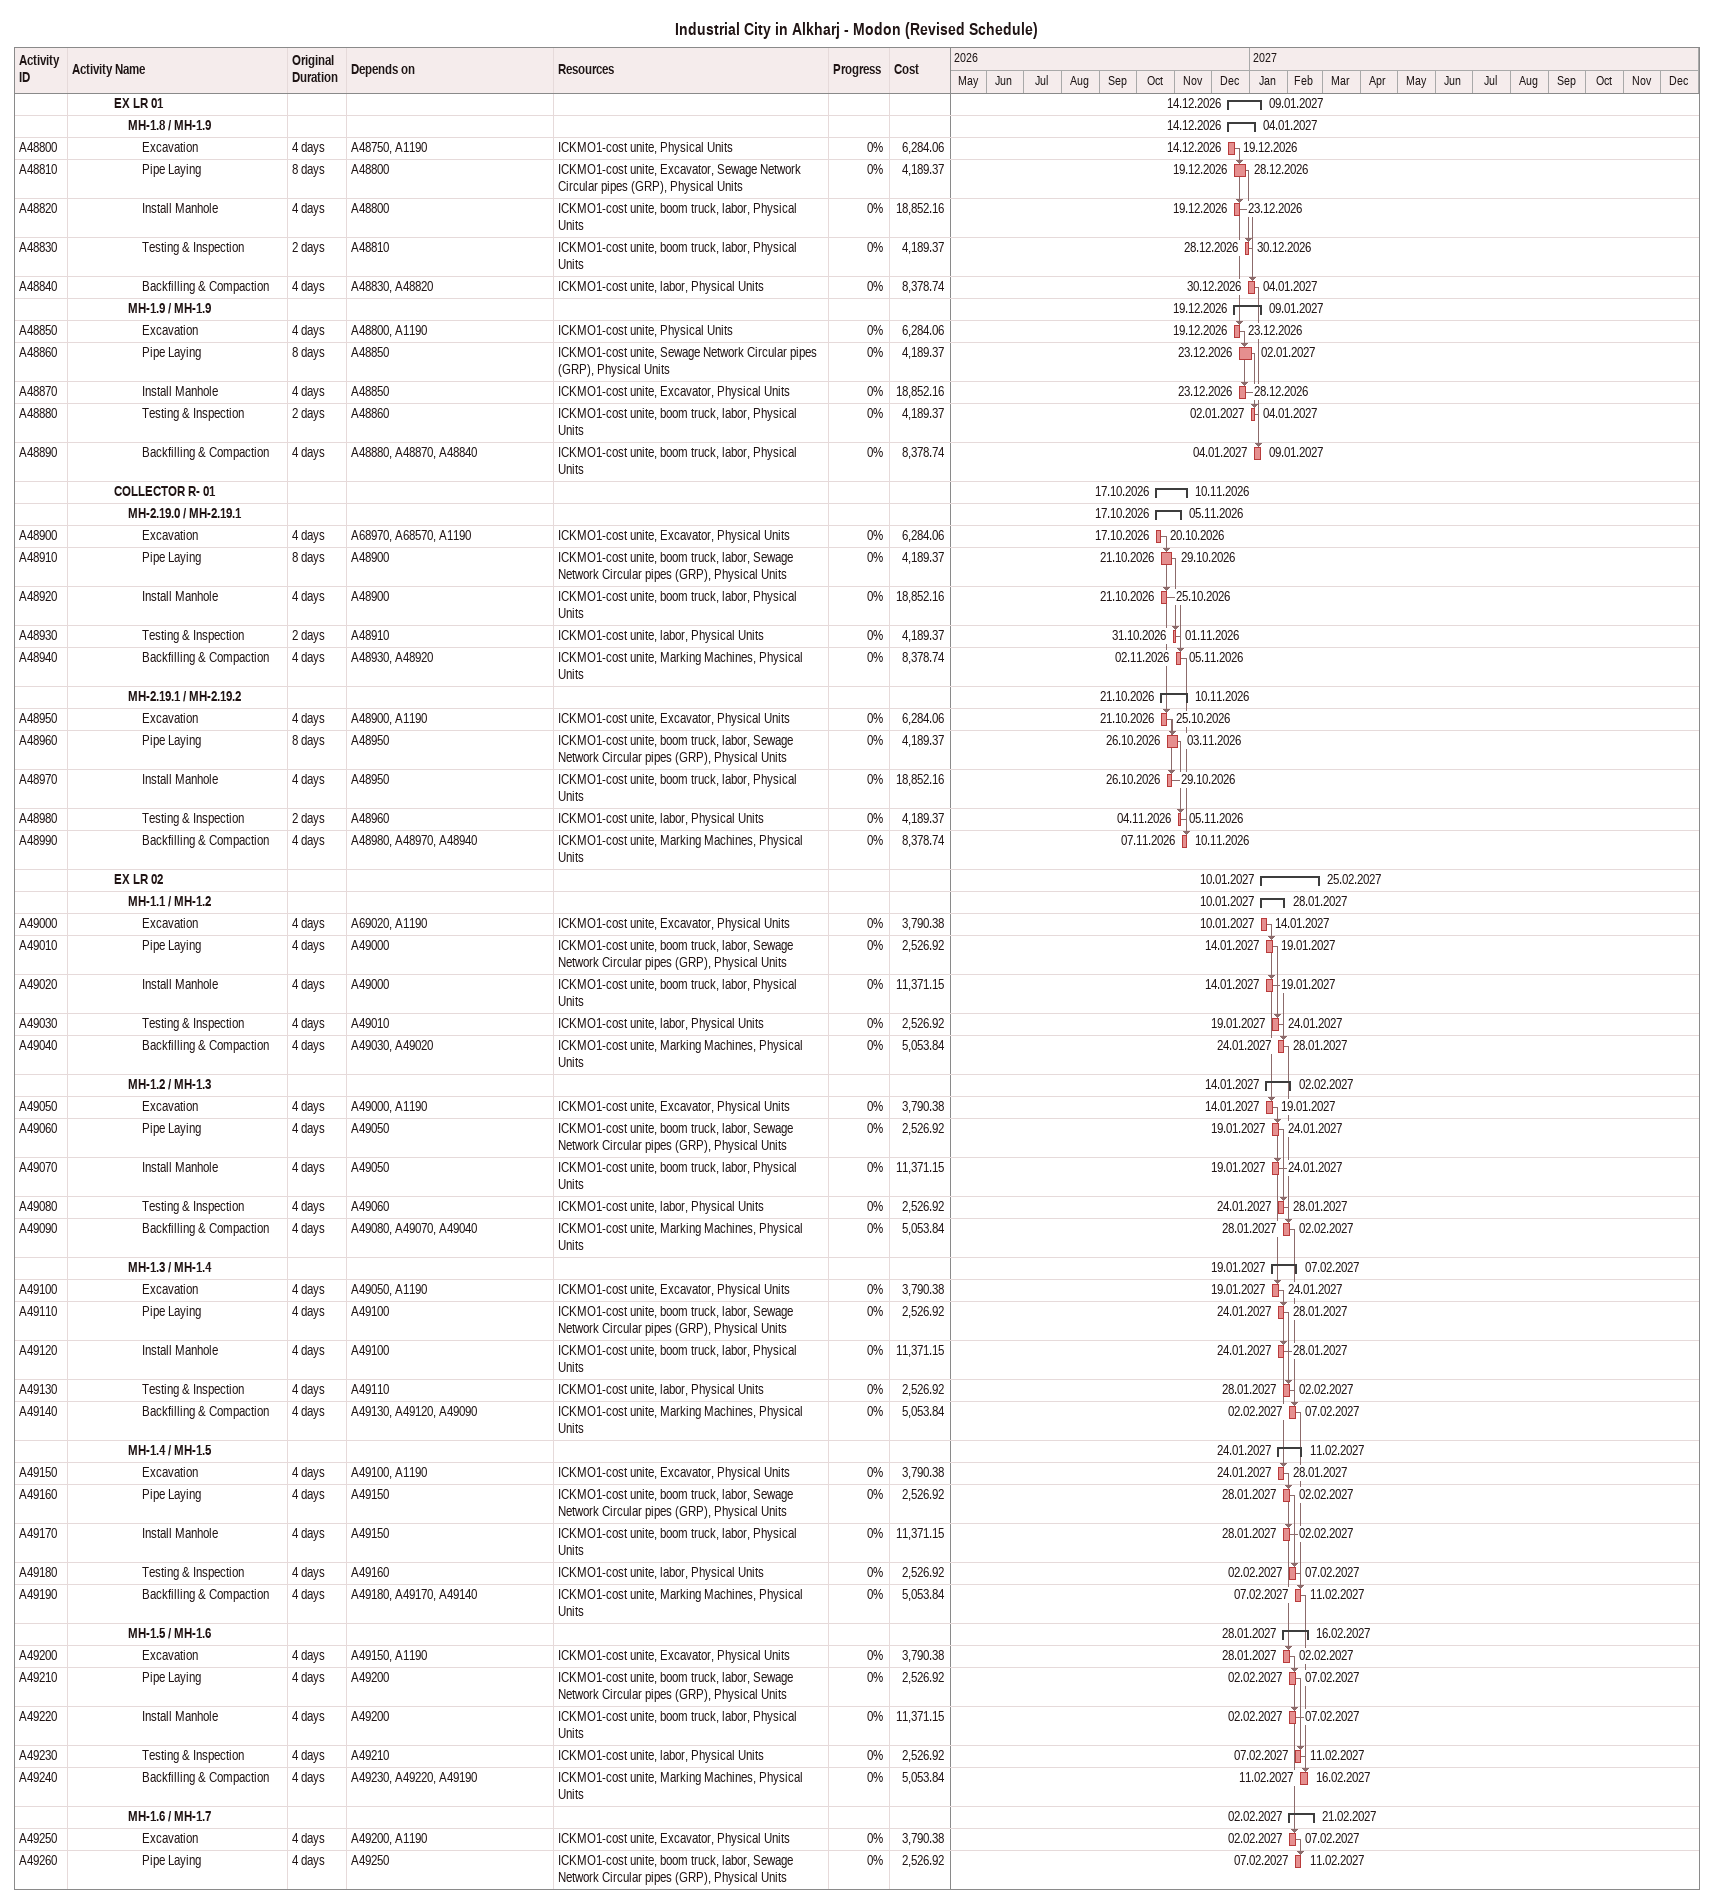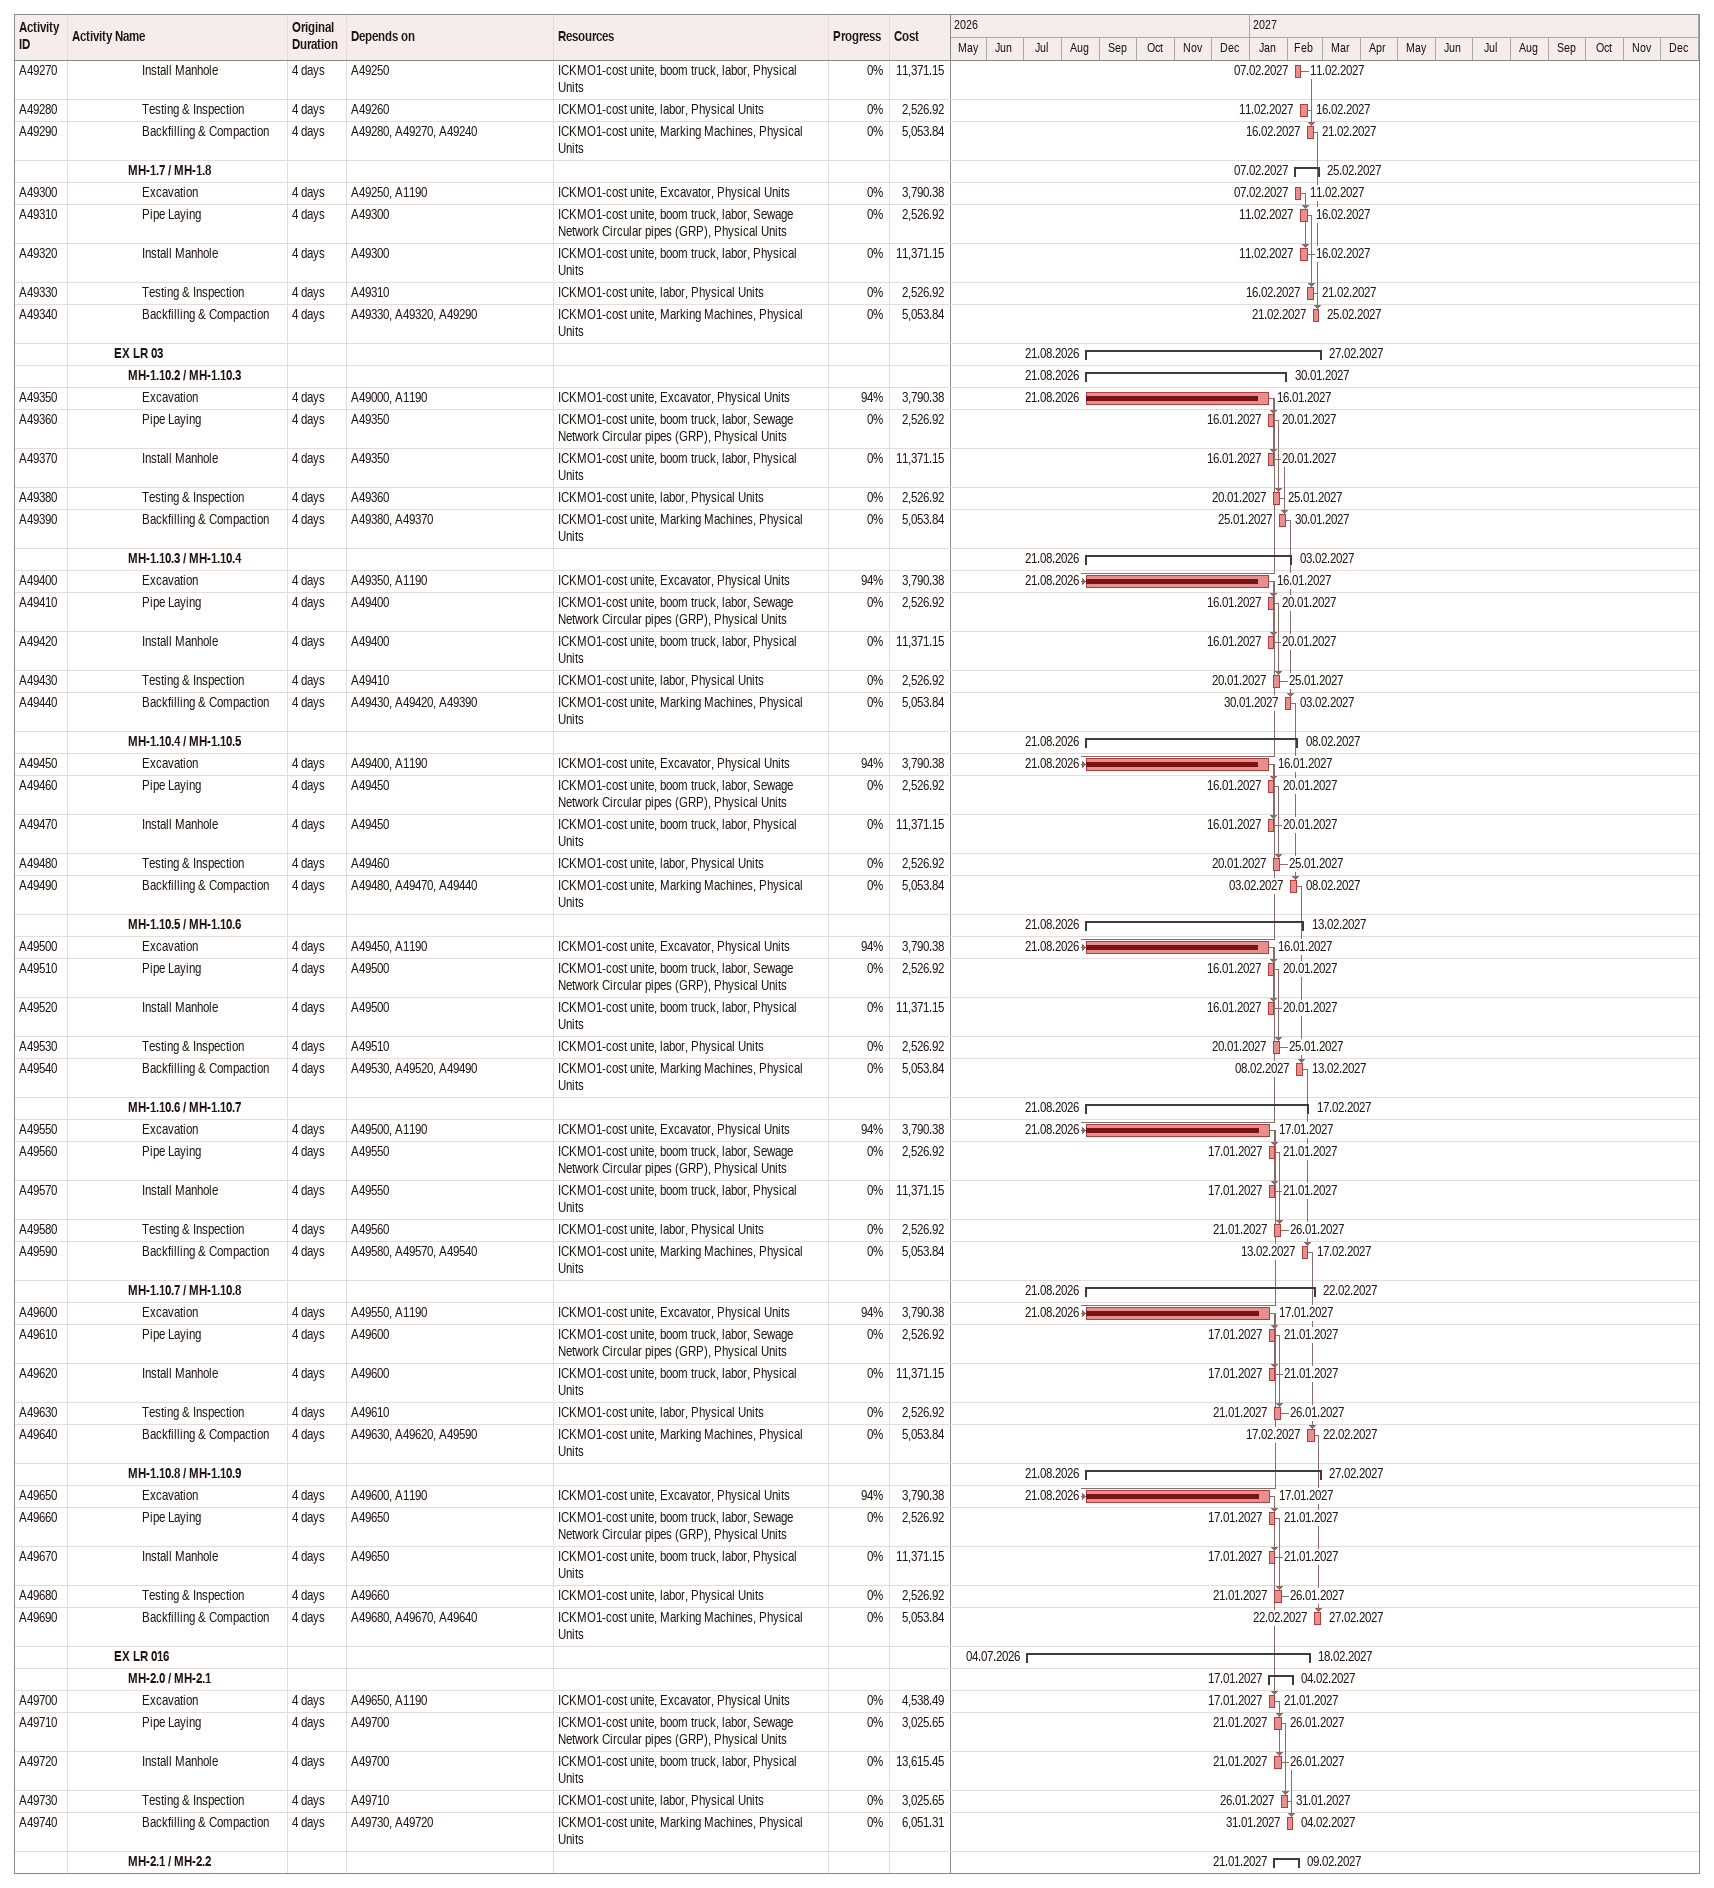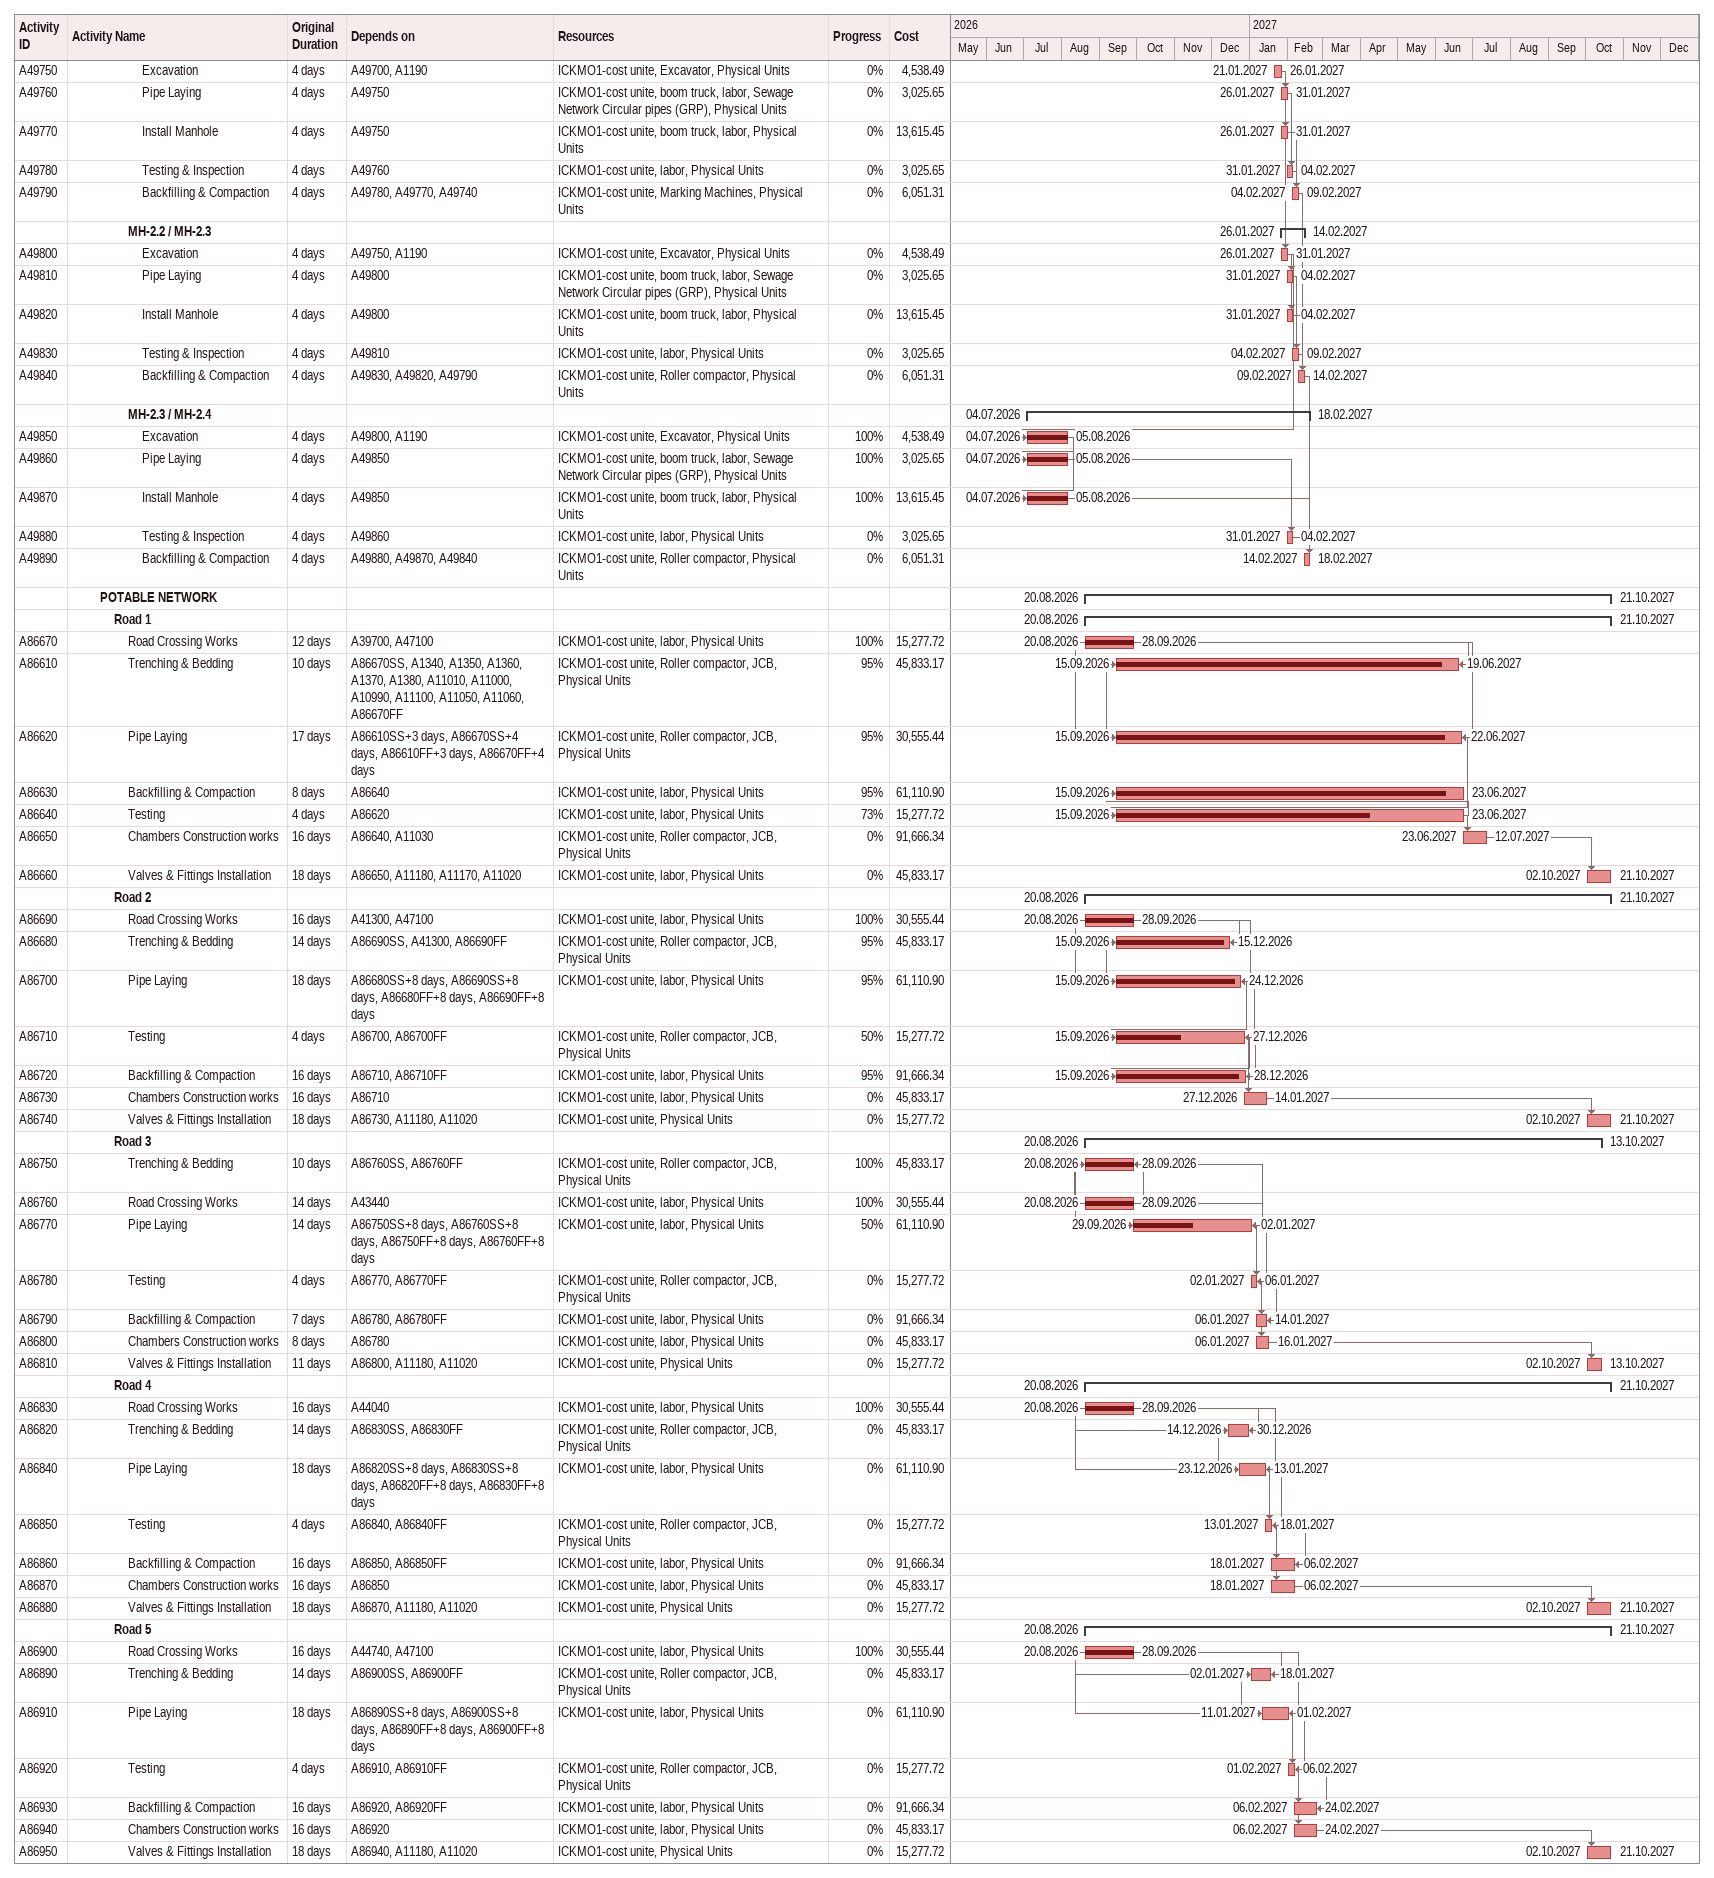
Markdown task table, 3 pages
Industrial City in Alkharj - Modon (Revised Schedule)

| ID | Level | Task | Original duration | Start | Finish | Predecessors | Resources | % complete | Cost |
|---|---|---|---|---|---|---|---|---|---|
|  | 4 | **EX LR 01** |  | 2026-12-14 | 2027-01-09 |  |  |  |  |
|  | 5 | **MH-1.8 / MH-1.9** |  | 2026-12-14 | 2027-01-04 |  |  |  |  |
| A48800 | 6 | Excavation | 4d | 2026-12-14 | 2026-12-19 | A48750, A1190 | ICKMO1-cost unite, Physical Units | 0 | 6284.06 |
| A48810 | 6 | Pipe Laying | 8d | 2026-12-19 | 2026-12-28 | A48800 | ICKMO1-cost unite, Excavator, Sewage Network Circular pipes (GRP), Physical Units | 0 | 4189.37 |
| A48820 | 6 | Install Manhole | 4d | 2026-12-19 | 2026-12-23 | A48800 | ICKMO1-cost unite, boom truck, labor, Physical Units | 0 | 18852.16 |
| A48830 | 6 | Testing & Inspection | 2d | 2026-12-28 | 2026-12-30 | A48810 | ICKMO1-cost unite, boom truck, labor, Physical Units | 0 | 4189.37 |
| A48840 | 6 | Backfilling & Compaction | 4d | 2026-12-30 | 2027-01-04 | A48830, A48820 | ICKMO1-cost unite, labor, Physical Units | 0 | 8378.74 |
|  | 5 | **MH-1.9 / MH-1.9** |  | 2026-12-19 | 2027-01-09 |  |  |  |  |
| A48850 | 6 | Excavation | 4d | 2026-12-19 | 2026-12-23 | A48800, A1190 | ICKMO1-cost unite, Physical Units | 0 | 6284.06 |
| A48860 | 6 | Pipe Laying | 8d | 2026-12-23 | 2027-01-02 | A48850 | ICKMO1-cost unite, Sewage Network Circular pipes (GRP), Physical Units | 0 | 4189.37 |
| A48870 | 6 | Install Manhole | 4d | 2026-12-23 | 2026-12-28 | A48850 | ICKMO1-cost unite, Excavator, Physical Units | 0 | 18852.16 |
| A48880 | 6 | Testing & Inspection | 2d | 2027-01-02 | 2027-01-04 | A48860 | ICKMO1-cost unite, boom truck, labor, Physical Units | 0 | 4189.37 |
| A48890 | 6 | Backfilling & Compaction | 4d | 2027-01-04 | 2027-01-09 | A48880, A48870, A48840 | ICKMO1-cost unite, boom truck, labor, Physical Units | 0 | 8378.74 |
|  | 4 | **COLLECTOR R- 01** |  | 2026-10-17 | 2026-11-10 |  |  |  |  |
|  | 5 | **MH-2.19.0 / MH-2.19.1** |  | 2026-10-17 | 2026-11-05 |  |  |  |  |
| A48900 | 6 | Excavation | 4d | 2026-10-17 | 2026-10-20 | A68970, A68570, A1190 | ICKMO1-cost unite, Excavator, Physical Units | 0 | 6284.06 |
| A48910 | 6 | Pipe Laying | 8d | 2026-10-21 | 2026-10-29 | A48900 | ICKMO1-cost unite, boom truck, labor, Sewage Network Circular pipes (GRP), Physical Units | 0 | 4189.37 |
| A48920 | 6 | Install Manhole | 4d | 2026-10-21 | 2026-10-25 | A48900 | ICKMO1-cost unite, boom truck, labor, Physical Units | 0 | 18852.16 |
| A48930 | 6 | Testing & Inspection | 2d | 2026-10-31 | 2026-11-01 | A48910 | ICKMO1-cost unite, labor, Physical Units | 0 | 4189.37 |
| A48940 | 6 | Backfilling & Compaction | 4d | 2026-11-02 | 2026-11-05 | A48930, A48920 | ICKMO1-cost unite, Marking Machines, Physical Units | 0 | 8378.74 |
|  | 5 | **MH-2.19.1 / MH-2.19.2** |  | 2026-10-21 | 2026-11-10 |  |  |  |  |
| A48950 | 6 | Excavation | 4d | 2026-10-21 | 2026-10-25 | A48900, A1190 | ICKMO1-cost unite, Excavator, Physical Units | 0 | 6284.06 |
| A48960 | 6 | Pipe Laying | 8d | 2026-10-26 | 2026-11-03 | A48950 | ICKMO1-cost unite, boom truck, labor, Sewage Network Circular pipes (GRP), Physical Units | 0 | 4189.37 |
| A48970 | 6 | Install Manhole | 4d | 2026-10-26 | 2026-10-29 | A48950 | ICKMO1-cost unite, boom truck, labor, Physical Units | 0 | 18852.16 |
| A48980 | 6 | Testing & Inspection | 2d | 2026-11-04 | 2026-11-05 | A48960 | ICKMO1-cost unite, labor, Physical Units | 0 | 4189.37 |
| A48990 | 6 | Backfilling & Compaction | 4d | 2026-11-07 | 2026-11-10 | A48980, A48970, A48940 | ICKMO1-cost unite, Marking Machines, Physical Units | 0 | 8378.74 |
|  | 4 | **EX LR 02** |  | 2027-01-10 | 2027-02-25 |  |  |  |  |
|  | 5 | **MH-1.1 / MH-1.2** |  | 2027-01-10 | 2027-01-28 |  |  |  |  |
| A49000 | 6 | Excavation | 4d | 2027-01-10 | 2027-01-14 | A69020, A1190 | ICKMO1-cost unite, Excavator, Physical Units | 0 | 3790.38 |
| A49010 | 6 | Pipe Laying | 4d | 2027-01-14 | 2027-01-19 | A49000 | ICKMO1-cost unite, boom truck, labor, Sewage Network Circular pipes (GRP), Physical Units | 0 | 2526.92 |
| A49020 | 6 | Install Manhole | 4d | 2027-01-14 | 2027-01-19 | A49000 | ICKMO1-cost unite, boom truck, labor, Physical Units | 0 | 11371.15 |
| A49030 | 6 | Testing & Inspection | 4d | 2027-01-19 | 2027-01-24 | A49010 | ICKMO1-cost unite, labor, Physical Units | 0 | 2526.92 |
| A49040 | 6 | Backfilling & Compaction | 4d | 2027-01-24 | 2027-01-28 | A49030, A49020 | ICKMO1-cost unite, Marking Machines, Physical Units | 0 | 5053.84 |
|  | 5 | **MH-1.2 / MH-1.3** |  | 2027-01-14 | 2027-02-02 |  |  |  |  |
| A49050 | 6 | Excavation | 4d | 2027-01-14 | 2027-01-19 | A49000, A1190 | ICKMO1-cost unite, Excavator, Physical Units | 0 | 3790.38 |
| A49060 | 6 | Pipe Laying | 4d | 2027-01-19 | 2027-01-24 | A49050 | ICKMO1-cost unite, boom truck, labor, Sewage Network Circular pipes (GRP), Physical Units | 0 | 2526.92 |
| A49070 | 6 | Install Manhole | 4d | 2027-01-19 | 2027-01-24 | A49050 | ICKMO1-cost unite, boom truck, labor, Physical Units | 0 | 11371.15 |
| A49080 | 6 | Testing & Inspection | 4d | 2027-01-24 | 2027-01-28 | A49060 | ICKMO1-cost unite, labor, Physical Units | 0 | 2526.92 |
| A49090 | 6 | Backfilling & Compaction | 4d | 2027-01-28 | 2027-02-02 | A49080, A49070, A49040 | ICKMO1-cost unite, Marking Machines, Physical Units | 0 | 5053.84 |
|  | 5 | **MH-1.3 / MH-1.4** |  | 2027-01-19 | 2027-02-07 |  |  |  |  |
| A49100 | 6 | Excavation | 4d | 2027-01-19 | 2027-01-24 | A49050, A1190 | ICKMO1-cost unite, Excavator, Physical Units | 0 | 3790.38 |
| A49110 | 6 | Pipe Laying | 4d | 2027-01-24 | 2027-01-28 | A49100 | ICKMO1-cost unite, boom truck, labor, Sewage Network Circular pipes (GRP), Physical Units | 0 | 2526.92 |
| A49120 | 6 | Install Manhole | 4d | 2027-01-24 | 2027-01-28 | A49100 | ICKMO1-cost unite, boom truck, labor, Physical Units | 0 | 11371.15 |
| A49130 | 6 | Testing & Inspection | 4d | 2027-01-28 | 2027-02-02 | A49110 | ICKMO1-cost unite, labor, Physical Units | 0 | 2526.92 |
| A49140 | 6 | Backfilling & Compaction | 4d | 2027-02-02 | 2027-02-07 | A49130, A49120, A49090 | ICKMO1-cost unite, Marking Machines, Physical Units | 0 | 5053.84 |
|  | 5 | **MH-1.4 / MH-1.5** |  | 2027-01-24 | 2027-02-11 |  |  |  |  |
| A49150 | 6 | Excavation | 4d | 2027-01-24 | 2027-01-28 | A49100, A1190 | ICKMO1-cost unite, Excavator, Physical Units | 0 | 3790.38 |
| A49160 | 6 | Pipe Laying | 4d | 2027-01-28 | 2027-02-02 | A49150 | ICKMO1-cost unite, boom truck, labor, Sewage Network Circular pipes (GRP), Physical Units | 0 | 2526.92 |
| A49170 | 6 | Install Manhole | 4d | 2027-01-28 | 2027-02-02 | A49150 | ICKMO1-cost unite, boom truck, labor, Physical Units | 0 | 11371.15 |
| A49180 | 6 | Testing & Inspection | 4d | 2027-02-02 | 2027-02-07 | A49160 | ICKMO1-cost unite, labor, Physical Units | 0 | 2526.92 |
| A49190 | 6 | Backfilling & Compaction | 4d | 2027-02-07 | 2027-02-11 | A49180, A49170, A49140 | ICKMO1-cost unite, Marking Machines, Physical Units | 0 | 5053.84 |
|  | 5 | **MH-1.5 / MH-1.6** |  | 2027-01-28 | 2027-02-16 |  |  |  |  |
| A49200 | 6 | Excavation | 4d | 2027-01-28 | 2027-02-02 | A49150, A1190 | ICKMO1-cost unite, Excavator, Physical Units | 0 | 3790.38 |
| A49210 | 6 | Pipe Laying | 4d | 2027-02-02 | 2027-02-07 | A49200 | ICKMO1-cost unite, boom truck, labor, Sewage Network Circular pipes (GRP), Physical Units | 0 | 2526.92 |
| A49220 | 6 | Install Manhole | 4d | 2027-02-02 | 2027-02-07 | A49200 | ICKMO1-cost unite, boom truck, labor, Physical Units | 0 | 11371.15 |
| A49230 | 6 | Testing & Inspection | 4d | 2027-02-07 | 2027-02-11 | A49210 | ICKMO1-cost unite, labor, Physical Units | 0 | 2526.92 |
| A49240 | 6 | Backfilling & Compaction | 4d | 2027-02-11 | 2027-02-16 | A49230, A49220, A49190 | ICKMO1-cost unite, Marking Machines, Physical Units | 0 | 5053.84 |
|  | 5 | **MH-1.6 / MH-1.7** |  | 2027-02-02 | 2027-02-21 |  |  |  |  |
| A49250 | 6 | Excavation | 4d | 2027-02-02 | 2027-02-07 | A49200, A1190 | ICKMO1-cost unite, Excavator, Physical Units | 0 | 3790.38 |
| A49260 | 6 | Pipe Laying | 4d | 2027-02-07 | 2027-02-11 | A49250 | ICKMO1-cost unite, boom truck, labor, Sewage Network Circular pipes (GRP), Physical Units | 0 | 2526.92 |
| A49270 | 6 | Install Manhole | 4d | 2027-02-07 | 2027-02-11 | A49250 | ICKMO1-cost unite, boom truck, labor, Physical Units | 0 | 11371.15 |
| A49280 | 6 | Testing & Inspection | 4d | 2027-02-11 | 2027-02-16 | A49260 | ICKMO1-cost unite, labor, Physical Units | 0 | 2526.92 |
| A49290 | 6 | Backfilling & Compaction | 4d | 2027-02-16 | 2027-02-21 | A49280, A49270, A49240 | ICKMO1-cost unite, Marking Machines, Physical Units | 0 | 5053.84 |
|  | 5 | **MH-1.7 / MH-1.8** |  | 2027-02-07 | 2027-02-25 |  |  |  |  |
| A49300 | 6 | Excavation | 4d | 2027-02-07 | 2027-02-11 | A49250, A1190 | ICKMO1-cost unite, Excavator, Physical Units | 0 | 3790.38 |
| A49310 | 6 | Pipe Laying | 4d | 2027-02-11 | 2027-02-16 | A49300 | ICKMO1-cost unite, boom truck, labor, Sewage Network Circular pipes (GRP), Physical Units | 0 | 2526.92 |
| A49320 | 6 | Install Manhole | 4d | 2027-02-11 | 2027-02-16 | A49300 | ICKMO1-cost unite, boom truck, labor, Physical Units | 0 | 11371.15 |
| A49330 | 6 | Testing & Inspection | 4d | 2027-02-16 | 2027-02-21 | A49310 | ICKMO1-cost unite, labor, Physical Units | 0 | 2526.92 |
| A49340 | 6 | Backfilling & Compaction | 4d | 2027-02-21 | 2027-02-25 | A49330, A49320, A49290 | ICKMO1-cost unite, Marking Machines, Physical Units | 0 | 5053.84 |
|  | 4 | **EX LR 03** |  | 2026-08-21 | 2027-02-27 |  |  |  |  |
|  | 5 | **MH-1.10.2 / MH-1.10.3** |  | 2026-08-21 | 2027-01-30 |  |  |  |  |
| A49350 | 6 | Excavation | 4d | 2026-08-21 | 2027-01-16 | A49000, A1190 | ICKMO1-cost unite, Excavator, Physical Units | 94 | 3790.38 |
| A49360 | 6 | Pipe Laying | 4d | 2027-01-16 | 2027-01-20 | A49350 | ICKMO1-cost unite, boom truck, labor, Sewage Network Circular pipes (GRP), Physical Units | 0 | 2526.92 |
| A49370 | 6 | Install Manhole | 4d | 2027-01-16 | 2027-01-20 | A49350 | ICKMO1-cost unite, boom truck, labor, Physical Units | 0 | 11371.15 |
| A49380 | 6 | Testing & Inspection | 4d | 2027-01-20 | 2027-01-25 | A49360 | ICKMO1-cost unite, labor, Physical Units | 0 | 2526.92 |
| A49390 | 6 | Backfilling & Compaction | 4d | 2027-01-25 | 2027-01-30 | A49380, A49370 | ICKMO1-cost unite, Marking Machines, Physical Units | 0 | 5053.84 |
|  | 5 | **MH-1.10.3 / MH-1.10.4** |  | 2026-08-21 | 2027-02-03 |  |  |  |  |
| A49400 | 6 | Excavation | 4d | 2026-08-21 | 2027-01-16 | A49350, A1190 | ICKMO1-cost unite, Excavator, Physical Units | 94 | 3790.38 |
| A49410 | 6 | Pipe Laying | 4d | 2027-01-16 | 2027-01-20 | A49400 | ICKMO1-cost unite, boom truck, labor, Sewage Network Circular pipes (GRP), Physical Units | 0 | 2526.92 |
| A49420 | 6 | Install Manhole | 4d | 2027-01-16 | 2027-01-20 | A49400 | ICKMO1-cost unite, boom truck, labor, Physical Units | 0 | 11371.15 |
| A49430 | 6 | Testing & Inspection | 4d | 2027-01-20 | 2027-01-25 | A49410 | ICKMO1-cost unite, labor, Physical Units | 0 | 2526.92 |
| A49440 | 6 | Backfilling & Compaction | 4d | 2027-01-30 | 2027-02-03 | A49430, A49420, A49390 | ICKMO1-cost unite, Marking Machines, Physical Units | 0 | 5053.84 |
|  | 5 | **MH-1.10.4 / MH-1.10.5** |  | 2026-08-21 | 2027-02-08 |  |  |  |  |
| A49450 | 6 | Excavation | 4d | 2026-08-21 | 2027-01-16 | A49400, A1190 | ICKMO1-cost unite, Excavator, Physical Units | 94 | 3790.38 |
| A49460 | 6 | Pipe Laying | 4d | 2027-01-16 | 2027-01-20 | A49450 | ICKMO1-cost unite, boom truck, labor, Sewage Network Circular pipes (GRP), Physical Units | 0 | 2526.92 |
| A49470 | 6 | Install Manhole | 4d | 2027-01-16 | 2027-01-20 | A49450 | ICKMO1-cost unite, boom truck, labor, Physical Units | 0 | 11371.15 |
| A49480 | 6 | Testing & Inspection | 4d | 2027-01-20 | 2027-01-25 | A49460 | ICKMO1-cost unite, labor, Physical Units | 0 | 2526.92 |
| A49490 | 6 | Backfilling & Compaction | 4d | 2027-02-03 | 2027-02-08 | A49480, A49470, A49440 | ICKMO1-cost unite, Marking Machines, Physical Units | 0 | 5053.84 |
|  | 5 | **MH-1.10.5 / MH-1.10.6** |  | 2026-08-21 | 2027-02-13 |  |  |  |  |
| A49500 | 6 | Excavation | 4d | 2026-08-21 | 2027-01-16 | A49450, A1190 | ICKMO1-cost unite, Excavator, Physical Units | 94 | 3790.38 |
| A49510 | 6 | Pipe Laying | 4d | 2027-01-16 | 2027-01-20 | A49500 | ICKMO1-cost unite, boom truck, labor, Sewage Network Circular pipes (GRP), Physical Units | 0 | 2526.92 |
| A49520 | 6 | Install Manhole | 4d | 2027-01-16 | 2027-01-20 | A49500 | ICKMO1-cost unite, boom truck, labor, Physical Units | 0 | 11371.15 |
| A49530 | 6 | Testing & Inspection | 4d | 2027-01-20 | 2027-01-25 | A49510 | ICKMO1-cost unite, labor, Physical Units | 0 | 2526.92 |
| A49540 | 6 | Backfilling & Compaction | 4d | 2027-02-08 | 2027-02-13 | A49530, A49520, A49490 | ICKMO1-cost unite, Marking Machines, Physical Units | 0 | 5053.84 |
|  | 5 | **MH-1.10.6 / MH-1.10.7** |  | 2026-08-21 | 2027-02-17 |  |  |  |  |
| A49550 | 6 | Excavation | 4d | 2026-08-21 | 2027-01-17 | A49500, A1190 | ICKMO1-cost unite, Excavator, Physical Units | 94 | 3790.38 |
| A49560 | 6 | Pipe Laying | 4d | 2027-01-17 | 2027-01-21 | A49550 | ICKMO1-cost unite, boom truck, labor, Sewage Network Circular pipes (GRP), Physical Units | 0 | 2526.92 |
| A49570 | 6 | Install Manhole | 4d | 2027-01-17 | 2027-01-21 | A49550 | ICKMO1-cost unite, boom truck, labor, Physical Units | 0 | 11371.15 |
| A49580 | 6 | Testing & Inspection | 4d | 2027-01-21 | 2027-01-26 | A49560 | ICKMO1-cost unite, labor, Physical Units | 0 | 2526.92 |
| A49590 | 6 | Backfilling & Compaction | 4d | 2027-02-13 | 2027-02-17 | A49580, A49570, A49540 | ICKMO1-cost unite, Marking Machines, Physical Units | 0 | 5053.84 |
|  | 5 | **MH-1.10.7 / MH-1.10.8** |  | 2026-08-21 | 2027-02-22 |  |  |  |  |
| A49600 | 6 | Excavation | 4d | 2026-08-21 | 2027-01-17 | A49550, A1190 | ICKMO1-cost unite, Excavator, Physical Units | 94 | 3790.38 |
| A49610 | 6 | Pipe Laying | 4d | 2027-01-17 | 2027-01-21 | A49600 | ICKMO1-cost unite, boom truck, labor, Sewage Network Circular pipes (GRP), Physical Units | 0 | 2526.92 |
| A49620 | 6 | Install Manhole | 4d | 2027-01-17 | 2027-01-21 | A49600 | ICKMO1-cost unite, boom truck, labor, Physical Units | 0 | 11371.15 |
| A49630 | 6 | Testing & Inspection | 4d | 2027-01-21 | 2027-01-26 | A49610 | ICKMO1-cost unite, labor, Physical Units | 0 | 2526.92 |
| A49640 | 6 | Backfilling & Compaction | 4d | 2027-02-17 | 2027-02-22 | A49630, A49620, A49590 | ICKMO1-cost unite, Marking Machines, Physical Units | 0 | 5053.84 |
|  | 5 | **MH-1.10.8 / MH-1.10.9** |  | 2026-08-21 | 2027-02-27 |  |  |  |  |
| A49650 | 6 | Excavation | 4d | 2026-08-21 | 2027-01-17 | A49600, A1190 | ICKMO1-cost unite, Excavator, Physical Units | 94 | 3790.38 |
| A49660 | 6 | Pipe Laying | 4d | 2027-01-17 | 2027-01-21 | A49650 | ICKMO1-cost unite, boom truck, labor, Sewage Network Circular pipes (GRP), Physical Units | 0 | 2526.92 |
| A49670 | 6 | Install Manhole | 4d | 2027-01-17 | 2027-01-21 | A49650 | ICKMO1-cost unite, boom truck, labor, Physical Units | 0 | 11371.15 |
| A49680 | 6 | Testing & Inspection | 4d | 2027-01-21 | 2027-01-26 | A49660 | ICKMO1-cost unite, labor, Physical Units | 0 | 2526.92 |
| A49690 | 6 | Backfilling & Compaction | 4d | 2027-02-22 | 2027-02-27 | A49680, A49670, A49640 | ICKMO1-cost unite, Marking Machines, Physical Units | 0 | 5053.84 |
|  | 4 | **EX LR 016** |  | 2026-07-04 | 2027-02-18 |  |  |  |  |
|  | 5 | **MH-2.0 / MH-2.1** |  | 2027-01-17 | 2027-02-04 |  |  |  |  |
| A49700 | 6 | Excavation | 4d | 2027-01-17 | 2027-01-21 | A49650, A1190 | ICKMO1-cost unite, Excavator, Physical Units | 0 | 4538.49 |
| A49710 | 6 | Pipe Laying | 4d | 2027-01-21 | 2027-01-26 | A49700 | ICKMO1-cost unite, boom truck, labor, Sewage Network Circular pipes (GRP), Physical Units | 0 | 3025.65 |
| A49720 | 6 | Install Manhole | 4d | 2027-01-21 | 2027-01-26 | A49700 | ICKMO1-cost unite, boom truck, labor, Physical Units | 0 | 13615.45 |
| A49730 | 6 | Testing & Inspection | 4d | 2027-01-26 | 2027-01-31 | A49710 | ICKMO1-cost unite, labor, Physical Units | 0 | 3025.65 |
| A49740 | 6 | Backfilling & Compaction | 4d | 2027-01-31 | 2027-02-04 | A49730, A49720 | ICKMO1-cost unite, Marking Machines, Physical Units | 0 | 6051.31 |
|  | 5 | **MH-2.1 / MH-2.2** |  | 2027-01-21 | 2027-02-09 |  |  |  |  |
| A49750 | 6 | Excavation | 4d | 2027-01-21 | 2027-01-26 | A49700, A1190 | ICKMO1-cost unite, Excavator, Physical Units | 0 | 4538.49 |
| A49760 | 6 | Pipe Laying | 4d | 2027-01-26 | 2027-01-31 | A49750 | ICKMO1-cost unite, boom truck, labor, Sewage Network Circular pipes (GRP), Physical Units | 0 | 3025.65 |
| A49770 | 6 | Install Manhole | 4d | 2027-01-26 | 2027-01-31 | A49750 | ICKMO1-cost unite, boom truck, labor, Physical Units | 0 | 13615.45 |
| A49780 | 6 | Testing & Inspection | 4d | 2027-01-31 | 2027-02-04 | A49760 | ICKMO1-cost unite, labor, Physical Units | 0 | 3025.65 |
| A49790 | 6 | Backfilling & Compaction | 4d | 2027-02-04 | 2027-02-09 | A49780, A49770, A49740 | ICKMO1-cost unite, Marking Machines, Physical Units | 0 | 6051.31 |
|  | 5 | **MH-2.2 / MH-2.3** |  | 2027-01-26 | 2027-02-14 |  |  |  |  |
| A49800 | 6 | Excavation | 4d | 2027-01-26 | 2027-01-31 | A49750, A1190 | ICKMO1-cost unite, Excavator, Physical Units | 0 | 4538.49 |
| A49810 | 6 | Pipe Laying | 4d | 2027-01-31 | 2027-02-04 | A49800 | ICKMO1-cost unite, boom truck, labor, Sewage Network Circular pipes (GRP), Physical Units | 0 | 3025.65 |
| A49820 | 6 | Install Manhole | 4d | 2027-01-31 | 2027-02-04 | A49800 | ICKMO1-cost unite, boom truck, labor, Physical Units | 0 | 13615.45 |
| A49830 | 6 | Testing & Inspection | 4d | 2027-02-04 | 2027-02-09 | A49810 | ICKMO1-cost unite, labor, Physical Units | 0 | 3025.65 |
| A49840 | 6 | Backfilling & Compaction | 4d | 2027-02-09 | 2027-02-14 | A49830, A49820, A49790 | ICKMO1-cost unite, Roller compactor, Physical Units | 0 | 6051.31 |
|  | 5 | **MH-2.3 / MH-2.4** |  | 2026-07-04 | 2027-02-18 |  |  |  |  |
| A49850 | 6 | Excavation | 4d | 2026-07-04 | 2026-08-05 | A49800, A1190 | ICKMO1-cost unite, Excavator, Physical Units | 100 | 4538.49 |
| A49860 | 6 | Pipe Laying | 4d | 2026-07-04 | 2026-08-05 | A49850 | ICKMO1-cost unite, boom truck, labor, Sewage Network Circular pipes (GRP), Physical Units | 100 | 3025.65 |
| A49870 | 6 | Install Manhole | 4d | 2026-07-04 | 2026-08-05 | A49850 | ICKMO1-cost unite, boom truck, labor, Physical Units | 100 | 13615.45 |
| A49880 | 6 | Testing & Inspection | 4d | 2027-01-31 | 2027-02-04 | A49860 | ICKMO1-cost unite, labor, Physical Units | 0 | 3025.65 |
| A49890 | 6 | Backfilling & Compaction | 4d | 2027-02-14 | 2027-02-18 | A49880, A49870, A49840 | ICKMO1-cost unite, Roller compactor, Physical Units | 0 | 6051.31 |
|  | 3 | **POTABLE NETWORK** |  | 2026-08-20 | 2027-10-21 |  |  |  |  |
|  | 4 | **Road 1** |  | 2026-08-20 | 2027-10-21 |  |  |  |  |
| A86670 | 5 | Road Crossing Works | 12d | 2026-08-20 | 2026-09-28 | A39700, A47100 | ICKMO1-cost unite, labor, Physical Units | 100 | 15277.72 |
| A86610 | 5 | Trenching & Bedding | 10d | 2026-09-15 | 2027-06-19 | A86670SS, A1340, A1350, A1360, A1370, A1380, A11010, A11000, A10990, A11100, A11050, A11060, A86670FF | ICKMO1-cost unite, Roller compactor, JCB, Physical Units | 95 | 45833.17 |
| A86620 | 5 | Pipe Laying | 17d | 2026-09-15 | 2027-06-22 | A86610SS+3d, A86670SS+4d, A86610FF+3d, A86670FF+4d | ICKMO1-cost unite, Roller compactor, JCB, Physical Units | 95 | 30555.44 |
| A86630 | 5 | Backfilling & Compaction | 8d | 2026-09-15 | 2027-06-23 | A86640 | ICKMO1-cost unite, labor, Physical Units | 95 | 61110.90 |
| A86640 | 5 | Testing | 4d | 2026-09-15 | 2027-06-23 | A86620 | ICKMO1-cost unite, labor, Physical Units | 73 | 15277.72 |
| A86650 | 5 | Chambers Construction works | 16d | 2027-06-23 | 2027-07-12 | A86640, A11030 | ICKMO1-cost unite, Roller compactor, JCB, Physical Units | 0 | 91666.34 |
| A86660 | 5 | Valves & Fittings Installation | 18d | 2027-10-02 | 2027-10-21 | A86650, A11180, A11170, A11020 | ICKMO1-cost unite, labor, Physical Units | 0 | 45833.17 |
|  | 4 | **Road 2** |  | 2026-08-20 | 2027-10-21 |  |  |  |  |
| A86690 | 5 | Road Crossing Works | 16d | 2026-08-20 | 2026-09-28 | A41300, A47100 | ICKMO1-cost unite, labor, Physical Units | 100 | 30555.44 |
| A86680 | 5 | Trenching & Bedding | 14d | 2026-09-15 | 2026-12-15 | A86690SS, A41300, A86690FF | ICKMO1-cost unite, Roller compactor, JCB, Physical Units | 95 | 45833.17 |
| A86700 | 5 | Pipe Laying | 18d | 2026-09-15 | 2026-12-24 | A86680SS+8d, A86690SS+8d, A86680FF+8d, A86690FF+8d | ICKMO1-cost unite, labor, Physical Units | 95 | 61110.90 |
| A86710 | 5 | Testing | 4d | 2026-09-15 | 2026-12-27 | A86700, A86700FF | ICKMO1-cost unite, Roller compactor, JCB, Physical Units | 50 | 15277.72 |
| A86720 | 5 | Backfilling & Compaction | 16d | 2026-09-15 | 2026-12-28 | A86710, A86710FF | ICKMO1-cost unite, labor, Physical Units | 95 | 91666.34 |
| A86730 | 5 | Chambers Construction works | 16d | 2026-12-27 | 2027-01-14 | A86710 | ICKMO1-cost unite, labor, Physical Units | 0 | 45833.17 |
| A86740 | 5 | Valves & Fittings Installation | 18d | 2027-10-02 | 2027-10-21 | A86730, A11180, A11020 | ICKMO1-cost unite, Physical Units | 0 | 15277.72 |
|  | 4 | **Road 3** |  | 2026-08-20 | 2027-10-13 |  |  |  |  |
| A86750 | 5 | Trenching & Bedding | 10d | 2026-08-20 | 2026-09-28 | A86760SS, A86760FF | ICKMO1-cost unite, Roller compactor, JCB, Physical Units | 100 | 45833.17 |
| A86760 | 5 | Road Crossing Works | 14d | 2026-08-20 | 2026-09-28 | A43440 | ICKMO1-cost unite, labor, Physical Units | 100 | 30555.44 |
| A86770 | 5 | Pipe Laying | 14d | 2026-09-29 | 2027-01-02 | A86750SS+8d, A86760SS+8d, A86750FF+8d, A86760FF+8d | ICKMO1-cost unite, labor, Physical Units | 50 | 61110.90 |
| A86780 | 5 | Testing | 4d | 2027-01-02 | 2027-01-06 | A86770, A86770FF | ICKMO1-cost unite, Roller compactor, JCB, Physical Units | 0 | 15277.72 |
| A86790 | 5 | Backfilling & Compaction | 7d | 2027-01-06 | 2027-01-14 | A86780, A86780FF | ICKMO1-cost unite, labor, Physical Units | 0 | 91666.34 |
| A86800 | 5 | Chambers Construction works | 8d | 2027-01-06 | 2027-01-16 | A86780 | ICKMO1-cost unite, labor, Physical Units | 0 | 45833.17 |
| A86810 | 5 | Valves & Fittings Installation | 11d | 2027-10-02 | 2027-10-13 | A86800, A11180, A11020 | ICKMO1-cost unite, Physical Units | 0 | 15277.72 |
|  | 4 | **Road 4** |  | 2026-08-20 | 2027-10-21 |  |  |  |  |
| A86830 | 5 | Road Crossing Works | 16d | 2026-08-20 | 2026-09-28 | A44040 | ICKMO1-cost unite, labor, Physical Units | 100 | 30555.44 |
| A86820 | 5 | Trenching & Bedding | 14d | 2026-12-14 | 2026-12-30 | A86830SS, A86830FF | ICKMO1-cost unite, Roller compactor, JCB, Physical Units | 0 | 45833.17 |
| A86840 | 5 | Pipe Laying | 18d | 2026-12-23 | 2027-01-13 | A86820SS+8d, A86830SS+8d, A86820FF+8d, A86830FF+8d | ICKMO1-cost unite, labor, Physical Units | 0 | 61110.90 |
| A86850 | 5 | Testing | 4d | 2027-01-13 | 2027-01-18 | A86840, A86840FF | ICKMO1-cost unite, Roller compactor, JCB, Physical Units | 0 | 15277.72 |
| A86860 | 5 | Backfilling & Compaction | 16d | 2027-01-18 | 2027-02-06 | A86850, A86850FF | ICKMO1-cost unite, labor, Physical Units | 0 | 91666.34 |
| A86870 | 5 | Chambers Construction works | 16d | 2027-01-18 | 2027-02-06 | A86850 | ICKMO1-cost unite, labor, Physical Units | 0 | 45833.17 |
| A86880 | 5 | Valves & Fittings Installation | 18d | 2027-10-02 | 2027-10-21 | A86870, A11180, A11020 | ICKMO1-cost unite, Physical Units | 0 | 15277.72 |
|  | 4 | **Road 5** |  | 2026-08-20 | 2027-10-21 |  |  |  |  |
| A86900 | 5 | Road Crossing Works | 16d | 2026-08-20 | 2026-09-28 | A44740, A47100 | ICKMO1-cost unite, labor, Physical Units | 100 | 30555.44 |
| A86890 | 5 | Trenching & Bedding | 14d | 2027-01-02 | 2027-01-18 | A86900SS, A86900FF | ICKMO1-cost unite, Roller compactor, JCB, Physical Units | 0 | 45833.17 |
| A86910 | 5 | Pipe Laying | 18d | 2027-01-11 | 2027-02-01 | A86890SS+8d, A86900SS+8d, A86890FF+8d, A86900FF+8d | ICKMO1-cost unite, labor, Physical Units | 0 | 61110.90 |
| A86920 | 5 | Testing | 4d | 2027-02-01 | 2027-02-06 | A86910, A86910FF | ICKMO1-cost unite, Roller compactor, JCB, Physical Units | 0 | 15277.72 |
| A86930 | 5 | Backfilling & Compaction | 16d | 2027-02-06 | 2027-02-24 | A86920, A86920FF | ICKMO1-cost unite, labor, Physical Units | 0 | 91666.34 |
| A86940 | 5 | Chambers Construction works | 16d | 2027-02-06 | 2027-02-24 | A86920 | ICKMO1-cost unite, labor, Physical Units | 0 | 45833.17 |
| A86950 | 5 | Valves & Fittings Installation | 18d | 2027-10-02 | 2027-10-21 | A86940, A11180, A11020 | ICKMO1-cost unite, Physical Units | 0 | 15277.72 |
